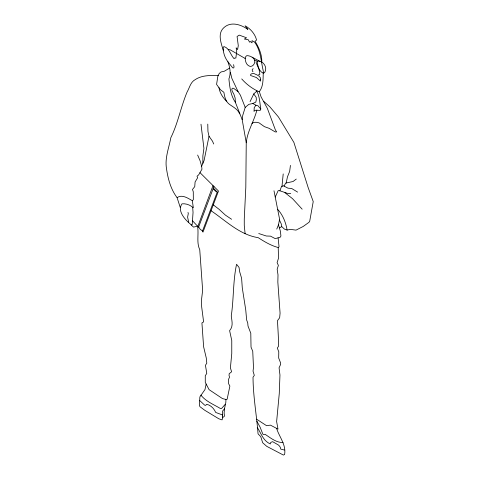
<?xml version="1.0" encoding="UTF-8"?>
<svg xmlns="http://www.w3.org/2000/svg" width="479" height="479" viewBox="0 0 479 479"><rect width="100%" height="100%" fill="white"/><g stroke="black" fill="none" stroke-linecap="round" stroke-linejoin="round"><path stroke-width="0.72" d="M257.199 61.587C257.684 65.779 258.977 71.401 263.3 73.233L264.653 72.569C267.821 67.599 263.504 60.629 257.69 61.067L257.199 61.587L256.343 60.635L254.618 60.067C253.331 57.181 249.942 55.684 246.907 55.63L245.907 56.348L245.194 58.007C245.134 61.444 246.595 65.683 250.343 66.491C253.469 66.336 255.391 62.941 254.618 60.067M206.144 384.044L204.994 389.535L199.863 396.911L199.426 405.366L199.947 406.695L204.856 410.341L218.771 418.76L222.011 419.879L222.603 418.55L222.603 411.06L224.501 408.803L225.837 402.366L225.95 399.468L227.142 399.235L229.872 386.086L228.639 383.757L228.537 379.332L229.567 377.129L229.046 375.554L229.19 373.734L231.608 371.782L230.399 367.902L231.764 353.58L231.764 340.515L229.615 330.642C233.548 326.211 231.842 321.014 231.261 315.901C233.842 298.764 232.914 281.305 236.566 264.276L239.033 267.414L239.71 271.874L241.602 278.257L242.296 287.933L245.757 310.027L246.631 319.924L247.733 322.942L248.002 326.013L250.792 333.276L251.026 347.149L252.744 351.287L253.493 367.609L253.032 371.111L254.307 375.392L253.026 377.212C253.122 396.325 256.612 414.946 258.049 433.824L260.768 436.71L262.66 442.74L266.767 446.356L283.37 455.05L284.622 454.523C286.286 444.692 279.359 437.141 276.581 428.37M242.188 119.624L235.357 102.296L235.141 98.021L233.836 94.106L232.171 91.124L231.776 89.088L232.513 88.226L233.59 88.292L238.057 91.597L240.392 95.177L245.194 107.404L242.709 115.505L242.188 119.624L246.242 142.766L245.811 187.349L244.266 219.154L244.266 225.322L245.104 233.734M224.501 408.803L224.118 412.88L224.465 416.125L223.471 417.125L222.603 417.035M281.981 186.415L283.203 173.931M290.43 165.387L289.663 171.362L287.448 176.889L286.179 183.044M207.772 124.109L207.964 131.503L209.006 136.252L204.102 160.465L201.635 166.231L201.97 169.219L198.629 174.913L197.007 176.242L197.659 177.715L195.091 181.984L194.743 186.648L192.498 189.45L193.282 191.792L193.336 199.683L192.336 200.713L193.33 207.784C190.343 205.018 186.068 203.383 181.996 203.832C176.613 211.275 186.127 220.969 191.63 225.016L192.163 224.621L192.295 223.615L193.049 212.359L192.654 207.239M276.766 229.07L278.485 224.825L279.437 219.969L279.365 218.083L273.988 190.762M241.721 78.927C246.32 84.22 252.289 88.687 258.654 91.573L259.786 91.046C263.737 85.328 262.941 77.867 263.33 71.203C260.917 61.396 260.923 50.6 254.577 42.122L252.02 40.643L252.02 42.811L250.295 41.481L249.607 42.17L248.146 39.625L244.386 39.05L246.523 37.769L239.225 35.123L237.075 36.512L238.285 45.679L237.584 49.571L236.135 47.786L236.722 51.373L235.866 58.049L234.878 57.989L234.051 58.654C230.441 54.917 229.465 48.181 223.933 46.547L223.214 47.439C223.058 52.528 224.771 57.696 227.884 61.719C229.914 67.258 231.165 73.233 228.914 78.915C229.71 87.04 230.633 95.375 235.357 102.296M246.242 142.766C247.398 131.054 253.996 121.403 256.846 110.26M197.809 226.459L213.005 185.571M275.227 197.067L278.197 190.6L279.898 190.81L281.436 186.726L283.269 185.696L287.951 188.163L291.699 188.492L297.609 192.115M213.957 186.517L198.546 227.244L192.336 220.597M213.371 188.073L217.25 192.055L202.348 231.423L203.006 232.093L218.496 191.025L199.994 172.644M260.792 109.008L260.235 110.392L256.253 110.182L254.96 110.415L254.014 111.379L254.247 107.565L255.978 105.224L257.971 105.769L260.792 109.008C259.696 103.027 259.834 96.602 256.744 91.184M250.08 101.62L253.762 93.932L256.942 91.004M284.077 186.121L285.616 183.122L293.064 181.505L296.273 179.074M225.208 404.312L221.657 408.437L220.34 408.473C213.652 404.45 205.742 401.396 200.869 395.085M256.594 419.185L266.581 425.699L270.443 425.13L277.994 429.118L276.628 421.574L279.263 393.606L279.964 375.021L279.071 367.782L280.64 364.375L280.556 362.819L278.676 358.011L278.784 351.796L277.329 348.089L278.479 346.323C278.628 337.719 277.874 329.223 277.491 320.625L279.652 317.769L280.077 313.158L277.838 282.101L278.006 274.904L277.161 269.204L278.371 265.402L277.107 262.636L278.509 258.199L278.227 247.523L279.035 246.769L278.095 237.829L279.898 237.56L280.922 236.027L280.407 231.249L278.485 224.825M245.194 107.404L248.846 104.35L252.798 103.512L255.804 102.105L256.361 99.566L256.163 97.285L253.762 93.932M251.966 123.48L253.708 122.361L256.247 122.277L259.043 122.834L264.402 126.648L269.12 128.33L275.168 131.905L276.706 131.917L275.461 130.108L267.354 108.362L261.109 96.938L259.217 91.309M229.603 68.12L224.184 71.299L221.13 71.934L219.214 73.455L217.831 76.377L216.58 84.412L220.526 89.807L223.879 92.291C224.639 96.68 225.483 101.38 229.309 104.266C233.171 107.009 237.788 109.194 239.674 113.876M279.616 227.86L281.748 226.615L281.269 223.956L279.437 219.969M218.286 75.419C210.491 75.478 202.156 75.047 195.33 79.544C190.51 82.017 189.612 87.711 187.103 92.016C180.846 106.871 178.038 123.097 170.847 137.671C168.961 147.807 164.704 158.196 166.494 168.56C167.925 178.745 170.787 189.403 177.074 197.617C182.086 194.097 187.876 198.186 192.336 200.713M253.146 68.593L252.217 69.796L252.367 71.03L252.996 71.73M278.095 237.829L275.209 238.626L270.521 236.141L266.336 236.009L258.738 233.53M281.748 226.615L284.46 229.112L287.113 230.07L290.256 229.357L296.028 230.124L303.213 226.453L308.841 222.406L309.674 221.424L313.23 201.575L308.219 187.738L293.878 142.389L278.425 116.96L269.797 106.769L263.636 101.285M283.071 442.53C276.233 442.716 270.515 437.884 265.103 434.309L263.318 434.477L262.791 434.028L260.163 427.304L256.894 421.269M290.735 193.522L287.526 193.366L279.898 190.81M228.202 49.618L230.052 49.75L245.23 58.516M284.466 450.044L280.712 449.092L280.514 447.841A4.646 2.682 60 0 0 278.275 444.913L272.635 441.674L270.785 442.404L270.318 443.931C263.079 440.836 261.187 433.345 257.241 427.37M225.95 399.468L222.448 398.57L209.095 389.655L205.275 382.392L205.275 375.746L206.772 373.422L205.449 365.291L206.796 363.13L206.275 357.993L203.611 346.772L201.928 322.942L203.611 321.894L201.659 306.764L201.539 299.531L202.647 290.334L199.743 249.655C196.288 242.452 198.983 233.95 197.54 226.166L193.528 227.106L191.079 224.819M258.558 74.592L259.408 74.856L259.768 74.484C260.139 70.066 257.217 66.12 256.014 62.007M222.603 415.006L215.7 412.449C214.095 408.629 210.778 405.102 206.653 404.3L205.677 405.36L204.689 405.168L199.677 400.522M278.227 247.523C270.946 245.613 264.48 241.691 258.211 237.674C239.578 234.716 226.07 220.879 211.059 210.742M217.25 192.055L215.706 191.325L213.095 188.804M252.158 57.223L259.858 61.3M202.533 230.926L200.21 229.327L198.659 226.944M252.798 103.512L255.978 105.224M231.591 219.274L225.465 215.167L219.011 209.257L213.281 204.856M284.945 192.69L292.495 198.647L302.165 209.179M226.435 101.153C222.771 97.5 219.717 92.842 218.957 87.651M277.634 209.293C282.885 214.993 285.837 222.513 287.113 230.07M227.884 61.719L232.656 67.802L233.686 67.988L234.057 66.898L233.578 64.641M209.006 136.252L212.484 141.155L213.73 143.999M238.057 91.597L231.884 78.46L230.357 72.299M197.647 155.058L200.09 160.776L201.635 166.231M188.72 222.364L187.606 217.137L188.295 213.574L188.002 212.431M223.376 50.834C221.364 43.583 217.083 33.674 223.861 27.668C230.782 21.148 241.081 24.513 247.871 29.429L245.086 25.8C250.397 28.644 254.93 33.775 256.475 39.685L256.139 40.577L255.002 41.176C258.858 47.469 262.133 54.678 261.785 62.192M177.074 197.617L180.284 207.557M200.988 124.205L203.916 148.334L202.868 155.926L202.868 163.351M260.642 79.861L260.42 81.089L256.427 77.526L250.739 75.556L250.421 74.969L251.23 73.928L253.523 73.359C256.349 74.838 261.067 75.73 260.642 79.861"/></g></svg>
